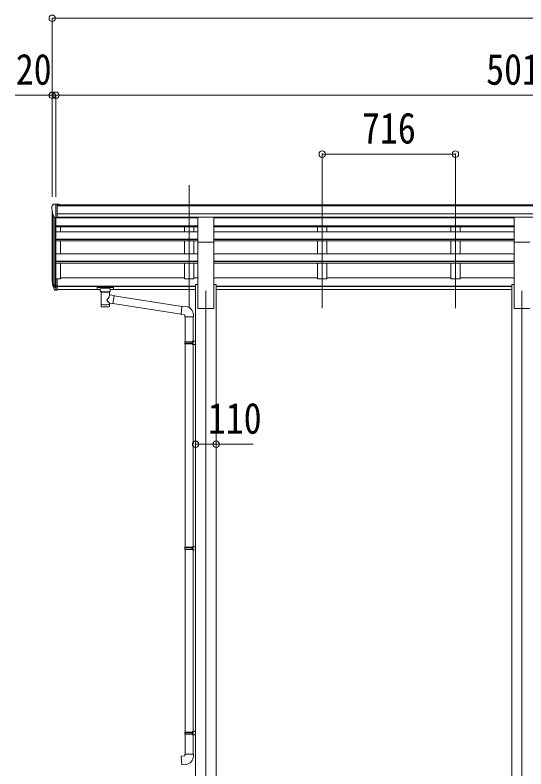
# Model space of a CAD drawing. Units: millimetres at full size, sheet at 1:35. Extents: x -9783 to 9892, y -6828 to 6752.
# Drawn here: x -2123 to 624, y -3757 to 300 of the extents above; entities that cross this region are included whole.
import ezdxf
from ezdxf.enums import TextEntityAlignment as Align

# ---------------------------------------------------------------- set-up
doc = ezdxf.new("R2010")
doc.units = ezdxf.units.MM
doc.header["$LTSCALE"] = 35
doc.header["$PDMODE"] = 32
doc.header["$PDSIZE"] = 35
for name, color, linetype, lineweight in [('0-1_本体', 4, 'Continuous', 9), ('0-2_部品', 7, 'Continuous', 9), ('0-8_PARTS2', 2, 'Continuous', 9), ('0-A_寸法', 6, 'Continuous', 9)]:
    doc.layers.add(name, color=color, linetype=linetype, lineweight=lineweight)
doc.styles.add('ＭＳ ゴシック', font='')
doc.styles.get('ＭＳ ゴシック').set_extended_font_data('MS Gothic')

msp = doc.modelspace()

# ---------------------------------------------------------------- linework, layer by layer
at = {"layer": '0-1_本体'}
for p, q in [((-1896.33, -720.16), (3092.67, -720.16)), ((-1896.33, -725.52), (3092.67, -725.52)), ((-1922.83, -1120.57), (-1922.83, -756.33)), ((-1896.33, -769.04), (3102.67, -769.04)), ((-1918.55, -775.13), (-1918.55, -1144.84)), ((-1908.83, -790.48), (-1908.83, -1162.84)), ((-1902.83, -790.96), (-1902.83, -1118.4)), ((-1902.83, -791.6), (-1139.33, -791.6)), ((-1896.33, -786.71), (3102.67, -786.71)), ((-1139.33, -789.08), (-1896.33, -789.08)), ((-1211.83, -789.08), (-1211.83, -791.6)), ((-1161.83, -789.08), (-1161.83, -791.6)), ((-1054.33, -789.08), (560.67, -789.08)), ((-1054.33, -791.6), (560.67, -791.6)), ((-495.83, -789.08), (-495.83, -791.6)), ((-445.83, -789.08), (-445.83, -791.6)), ((220.17, -789.08), (220.17, -791.6)), ((270.17, -789.08), (270.17, -791.6)), ((-1902.83, -833.63), (-1139.33, -833.63)), ((-1902.83, -835.32), (-1139.33, -835.32)), ((-1902.83, -838.91), (-1139.33, -838.91)), ((-1877.83, -866.01), (-1877.83, -838.91)), ((-1211.83, -838.91), (-1211.83, -866.01)), ((-1161.83, -838.91), (-1161.83, -866.01)), ((-1054.33, -833.63), (560.67, -833.63)), ((-1054.33, -835.32), (560.67, -835.32)), ((-1054.33, -838.91), (560.67, -838.91)), ((-495.83, -838.91), (-495.83, -866.01)), ((-445.83, -838.91), (-445.83, -866.01)), ((220.17, -838.91), (220.17, -866.01)), ((270.17, -838.91), (270.17, -866.01)), ((-1902.83, -866.01), (-1139.33, -866.01)), ((-1054.33, -866.01), (560.67, -866.01)), ((-1902.83, -906.63), (-1139.33, -906.63)), ((-1902.83, -908.32), (-1139.33, -908.32)), ((-1902.83, -915.11), (-1139.33, -915.11)), ((-1877.83, -984.49), (-1877.83, -915.11)), ((-1211.83, -915.11), (-1211.83, -984.49)), ((-1161.83, -915.11), (-1161.83, -984.49)), ((-1139.33, -1279.84), (-1139.33, -921.83)), ((-1054.33, -906.63), (560.67, -906.63)), ((-1054.33, -908.32), (560.67, -908.32)), ((-1054.33, -915.11), (560.67, -915.11)), ((-1054.33, -1279.84), (-1054.33, -921.83)), ((-495.83, -915.11), (-495.83, -984.49)), ((-445.83, -915.11), (-445.83, -984.49)), ((220.17, -915.11), (220.17, -984.49)), ((270.17, -915.11), (270.17, -984.49)), ((560.67, -1279.84), (560.67, -921.83)), ((-1902.83, -984.49), (-1139.33, -984.49)), ((-1054.33, -984.49), (560.67, -984.49)), ((-1902.83, -1023.63), (-1139.33, -1023.63)), ((-1902.83, -1025.3), (-1139.33, -1025.3)), ((-1902.83, -1034.94), (-1139.33, -1034.94)), ((-1877.83, -1119.23), (-1877.83, -1034.94)), ((-1211.83, -1034.94), (-1211.83, -1119.23)), ((-1054.33, -1023.63), (560.67, -1023.63)), ((-1054.33, -1025.3), (560.67, -1025.3)), ((-1054.33, -1034.94), (560.67, -1034.94)), ((-495.83, -1034.94), (-495.83, -1119.23)), ((220.17, -1034.94), (220.17, -1119.23)), ((-1896.33, -1119.23), (-1877.83, -1119.23)), ((-1877.83, -1114.01), (-1211.83, -1114.01)), ((-1161.83, -1114.01), (-1139.33, -1114.01)), ((-1054.33, -1114.01), (-495.83, -1114.01)), ((-445.83, -1114.01), (220.17, -1114.01)), ((270.17, -1114.01), (560.67, -1114.01)), ((-1896.33, -1158.31), (-1151.83, -1158.31)), ((-1896.33, -1159.7), (-1151.83, -1159.7)), ((-1151.83, -1149.84), (-1139.33, -1149.84)), ((-1151.83, -1149.84), (-1151.83, -4329.83)), ((-1054.33, -1149.84), (-1041.83, -1149.84)), ((-1041.83, -1149.84), (-1041.83, -4329.83)), ((-1041.83, -1158.31), (548.17, -1158.31)), ((-1041.83, -1159.7), (548.17, -1159.7)), ((548.17, -1149.84), (560.67, -1149.84)), ((548.17, -1149.84), (548.17, -4329.83)), ((-1896.33, -1176.87), (-1664.83, -1176.87)), ((-1610.83, -1176.87), (-1151.83, -1176.87)), ((-1041.83, -1176.87), (548.17, -1176.87)), ((-1139.33, -1279.84), (-1054.33, -1279.84)), ((560.67, -1279.84), (645.67, -1279.84))]:
    msp.add_line(p, q, dxfattribs=at)
for points in [[(-1161.83, -1034.94), (-1161.83, -1119.23), (-1211.83, -1119.23)], [(-445.83, -1034.94), (-445.83, -1119.23), (-495.83, -1119.23)], [(270.17, -1034.94), (270.17, -1119.23), (220.17, -1119.23)]]:
    msp.add_lwpolyline(points, dxfattribs=at)
at = {"layer": '0-2_部品'}
for p, q in [((-1924.83, -727.34), (-1924.83, -727.97)), ((-1917.92, -718.54), (-1921.99, -724.35)), ((-1914.83, -717.97), (-1917.17, -718.12)), ((-1914.83, -717.97), (-1896.33, -717.97)), ((-1902.83, -790.96), (-1902.83, -717.97)), ((-1896.33, -717.97), (-1886.33, -718.06)), ((-1896.33, -789.96), (-1896.33, -717.97)), ((-1886.33, -720.16), (-1886.33, -718.06)), ((-1910.46, -789.14), (-1919.73, -773.08)), ((-1902.83, -790.96), (-1908.04, -790.64)), ((-1896.33, -789.96), (-1902.83, -789.96)), ((-1139.33, -787.84), (-1054.33, -787.84)), ((-1139.33, -921.99), (-1139.33, -787.84)), ((-1054.33, -921.99), (-1054.33, -787.84)), ((560.67, -787.84), (645.67, -787.84)), ((560.67, -921.99), (560.67, -787.84)), ((-1139.33, -921.99), (-1054.33, -921.99)), ((560.67, -921.99), (645.67, -921.99)), ((-1902.83, -1118.4), (-1902.83, -1180.28)), ((-1896.33, -1118.4), (-1902.83, -1118.4)), ((-1896.33, -1118.4), (-1896.33, -1179.46)), ((-1920.44, -1144.44), (-1910.28, -1163.61)), ((-1909.27, -1162.36), (-1919.02, -1143.95)), ((-1917.85, -1161.3), (-1910.28, -1178.78)), ((-1902.83, -1163.11), (-1907.97, -1163.11)), ((-1902.83, -1165.11), (-1907.68, -1165.11)), ((-1896.33, -1156.71), (-1902.83, -1156.71)), ((-1896.33, -1162.11), (-1902.83, -1162.11)), ((-1681.33, -1165.18), (-1681.33, -1175.94)), ((-1681.33, -1165.37), (-1681.33, -1166.91)), ((-1679.33, -1164.51), (-1596.33, -1164.51)), ((-1679.33, -1166.69), (-1596.33, -1166.69)), ((-1679.33, -1176.6), (-1664.83, -1176.6)), ((-1664.83, -1183.41), (-1664.83, -1173.13)), ((-1610.83, -1183.41), (-1610.83, -1173.13)), ((-1610.83, -1176.6), (-1596.33, -1176.6)), ((-1594.33, -1165.18), (-1594.33, -1175.94)), ((-1902.83, -1180.28), (-1907.68, -1180.28)), ((-1896.33, -1179.46), (-1902.83, -1179.46)), ((-1660.73, -1187.91), (-1660.75, -1268.2)), ((-1614.93, -1205.48), (-1614.93, -1187.9)), ((-1589.71, -1209.39), (-1614.93, -1205.48)), ((-1589.71, -1209.39), (-1596.73, -1254.65)), ((-1225.9, -1267.89), (-1590.02, -1211.4)), ((-1614.92, -1268.2), (-1614.93, -1251.57)), ((-1614.93, -1251.82), (-1596.73, -1254.65)), ((-1229.57, -1309.83), (-1596.46, -1252.91)), ((-1204.91, -1268.01), (-1225.75, -1266.19)), ((-1209.83, -1323.76), (-1163.83, -1323.76)), ((-1207.83, -1323.76), (-1207.83, -1457.75)), ((-1165.83, -1323.76), (-1165.83, -1455.19)), ((-1163.83, -1323.76), (-1163.83, -1312.84)), ((-1209.83, -1459.75), (-1208.83, -1457.75)), ((-1209.83, -1459.75), (-1165.83, -1459.75)), ((-1209.83, -1459.75), (-1209.83, -1467.75)), ((-1208.83, -1457.75), (-1165.83, -1457.75)), ((-1170.31, -1459.75), (-1170.74, -1457.75)), ((-1167.83, -1455.25), (-1151.83, -1454.78)), ((-1167.83, -1457.25), (-1167.83, -1455.25)), ((-1167.83, -1457.25), (-1165.83, -1457.25)), ((-1151.83, -1454.78), (-1151.83, -1472.72)), ((-1209.83, -1467.75), (-1165.83, -1467.75)), ((-1209.83, -1467.75), (-1208.83, -1469.75)), ((-1208.83, -1469.75), (-1165.83, -1469.75)), ((-1207.83, -1469.75), (-1207.83, -2563.94)), ((-1167.83, -1472.25), (-1167.83, -1470.25)), ((-1167.83, -1472.25), (-1151.83, -1472.72)), ((-1165.83, -1472.31), (-1165.83, -2561.38)), ((-1209.83, -2565.94), (-1208.83, -2563.94)), ((-1209.83, -2565.94), (-1165.83, -2565.94)), ((-1209.83, -2565.94), (-1209.83, -2573.94)), ((-1209.83, -2573.94), (-1165.83, -2573.94)), ((-1209.83, -2573.94), (-1208.83, -2575.94)), ((-1208.83, -2563.94), (-1165.83, -2563.94)), ((-1208.83, -2575.94), (-1165.83, -2575.94)), ((-1207.83, -2575.94), (-1207.83, -3559.1)), ((-1170.31, -2565.94), (-1170.74, -2563.94)), ((-1167.83, -2561.44), (-1151.83, -2560.97)), ((-1167.83, -2563.44), (-1167.83, -2561.44)), ((-1167.83, -2563.44), (-1165.83, -2563.44)), ((-1167.83, -2578.44), (-1167.83, -2576.44)), ((-1167.83, -2578.44), (-1151.83, -2578.91)), ((-1165.83, -2578.5), (-1165.83, -3556.54)), ((-1151.83, -2560.97), (-1151.83, -2578.91)), ((-1209.83, -3561.1), (-1208.83, -3559.1)), ((-1209.83, -3561.1), (-1165.83, -3561.1)), ((-1209.83, -3561.1), (-1209.83, -3569.1)), ((-1209.83, -3569.1), (-1165.83, -3569.1)), ((-1209.83, -3569.1), (-1208.83, -3571.1)), ((-1208.83, -3559.1), (-1165.83, -3559.1)), ((-1170.31, -3561.1), (-1170.74, -3559.1)), ((-1167.83, -3556.6), (-1151.83, -3556.13)), ((-1167.83, -3558.6), (-1167.83, -3556.6)), ((-1167.83, -3558.6), (-1165.83, -3558.6)), ((-1151.83, -3556.13), (-1151.83, -3574.07)), ((-1208.83, -3571.1), (-1165.83, -3571.1)), ((-1207.83, -3571.1), (-1207.83, -3677.24)), ((-1167.83, -3573.6), (-1167.83, -3571.6)), ((-1167.83, -3573.6), (-1151.83, -3574.07)), ((-1165.83, -3573.66), (-1165.83, -3677.24)), ((-1209.83, -3677.24), (-1163.83, -3677.24)), ((-1209.83, -3687.24), (-1209.83, -3677.24)), ((-1163.83, -3677.24), (-1163.83, -3688.16))]:
    msp.add_line(p, q, dxfattribs=at)
for points in [[(-1681.33, -1165.18), (-1681.29, -1164.98), (-1681.21, -1164.84), (-1681.11, -1164.75), (-1681.01, -1164.69), (-1680.89, -1164.64), (-1680.6, -1164.58), (-1680.11, -1164.53), (-1679.57, -1164.51), (-1679.33, -1164.51)], [(-1681.33, -1175.94), (-1681.29, -1176.13), (-1681.21, -1176.27), (-1681.11, -1176.36), (-1681.01, -1176.42), (-1680.89, -1176.47), (-1680.6, -1176.53), (-1680.11, -1176.58), (-1679.57, -1176.6), (-1679.33, -1176.6)], [(-1596.33, -1164.51), (-1595.98, -1164.52), (-1595.45, -1164.54), (-1595, -1164.59), (-1594.7, -1164.67), (-1594.53, -1164.77), (-1594.41, -1164.91), (-1594.34, -1165.09), (-1594.33, -1165.18)], [(-1596.33, -1176.6), (-1595.98, -1176.6), (-1595.45, -1176.57), (-1595, -1176.52), (-1594.7, -1176.44), (-1594.53, -1176.34), (-1594.41, -1176.2), (-1594.34, -1176.03), (-1594.33, -1175.94)], [(-1664.79, -1183.35), (-1664.82, -1183.71), (-1664.57, -1184.66), (-1664.05, -1185.55), (-1663.25, -1186.39), (-1662.13, -1187.18), (-1660.73, -1187.91)], [(-1614.93, -1187.9), (-1614.7, -1187.8), (-1613.34, -1187.07), (-1612.23, -1186.22), (-1611.47, -1185.35), (-1611.01, -1184.46), (-1610.84, -1183.57)], [(-1225.75, -1266.19), (-1229.76, -1312.02), (-1209.83, -1313.76), (-1209.83, -1323.76)], [(-1170.31, -1459.75), (-1170.31, -1467.75), (-1170.74, -1469.75)], [(-1167.83, -1470.25), (-1165.83, -1470.25), (-1165.83, -1457.25)], [(-1170.31, -2565.94), (-1170.31, -2573.94), (-1170.74, -2575.94)], [(-1167.83, -2576.44), (-1165.83, -2576.44), (-1165.83, -2563.44)], [(-1170.31, -3561.1), (-1170.31, -3569.1), (-1170.74, -3571.1)], [(-1167.83, -3571.6), (-1165.83, -3571.6), (-1165.83, -3558.6)], [(-1204.91, -3732.99), (-1225.75, -3734.81), (-1229.76, -3688.98), (-1209.83, -3687.24)]]:
    msp.add_lwpolyline(points, dxfattribs=at)
for centre, radius, start, end in [((-1921.83, -727.34), 3, 93, 180), ((-1722.83, -727.97), 202, 180, 192.90261), ((-1917.1, -719.11), 1, 93.5, 145), ((-1907.86, -787.64), 3, 210, 266.5), ((-1834.17, -1122.27), 89.07, 174.49576, 194.41188), ((-1834.88, -1117.99), 88.05, 177.22392, 197.21071), ((-1789.61, -1125.22), 133.22, 183.27987, 195.71302), ((-1907.68, -1162.11), 3, 210, 270), ((-1907.97, -1161.61), 1.5, 210, 270), ((-1907.68, -1177.28), 3, 210, 270), ((-1208.83, -1312.84), 45, 0, 85), ((-1208.83, -3688.16), 45, 275, 0)]:
    msp.add_arc(centre, radius, start, end, dxfattribs=at)
for centre, major_axis, ratio, start_param, end_param in [((-1679.33, -1166.91), (2, 0), 0.109601, 1.5707963, 3.1415927), ((-1637.83, -1173.13), (27, 0), 0.122176, 6.2831853, 9.424778), ((-1596.33, -1166.91), (2, 0), 0.109601, 0, 1.5707963), ((-1637.82, -1188.36), (-22.91, 0.42), 0.072511, 0.0008029, 1.5715993), ((-1637.82, -1189.98), (-22.91, 0.42), 0.072511, 0.0008029, 1.5715993), ((-1637.84, -1188.36), (22.92, 0.42), 0.07247, 4.71158, 6.2823764), ((-1637.84, -1189.98), (22.92, 0.42), 0.07247, 4.71158, 6.2823764), ((-1637.83, -1232.02), (-22.81, -26.62), 0.234429, 1.6855472, 3.1268519), ((-1626.83, -1183.41), (16, 0), 0.361356, 6.2636979, 6.2831853), ((-1637.83, -1255.76), (22.91, 0), 0.122865, 3.1415927, 6.2831853), ((-1635.28, -1229.38), (20.32, -22.25), 0.045535, 0.0389954, 1.3075346), ((-1637.83, -1268.2), (22.92, 0), 0.101955, 3.1415499, 6.2833984)]:
    msp.add_ellipse(centre, major_axis=major_axis, ratio=ratio, start_param=start_param, end_param=end_param, dxfattribs=at)
at = {"layer": '0-8_PARTS2'}
for p, q in [((-1186.83, -1277.49), (-1186.83, -614.97)), ((-470.83, -1277.49), (-470.83, -614.97)), ((245.17, -1277.49), (245.17, -614.97)), ((-1096.83, -1183.7), (-1096.83, -4429.83)), ((603.17, -1183.7), (603.17, -4429.83))]:
    msp.add_line(p, q, dxfattribs=at)
at = {"layer": '0-A_寸法'}
for p, q in [((-1922.83, 282.97), (-1922.83, -131.48)), ((-1922.83, 282.97), (8141.17, 282.97)), ((-1922.83, -131.48), (-2122.83, -131.48)), ((-1922.83, -131.48), (-1922.83, -677.1)), ((-1902.83, -131.48), (-1922.83, -131.48)), ((-1902.83, -131.48), (-1902.83, -677.1)), ((-1902.83, -131.48), (3109.17, -131.48)), ((-1902.83, -131.48), (-1902.83, -677.1)), ((-470.83, -448.1), (-470.83, -677.1)), ((-470.83, -448.1), (245.17, -448.1)), ((245.17, -448.1), (245.17, -677.1)), ((-1151.83, -2010.02), (-1041.83, -2010.02)), ((-1041.83, -2010.02), (-841.83, -2010.02))]:
    msp.add_line(p, q, dxfattribs=at)
for p in [(-1922.83, 282.97), (-1922.83, -131.48), (-1902.83, -131.48), (-470.83, -448.1), (245.17, -448.1), (-1151.83, -2010.02), (-1041.83, -2010.02)]:
    msp.add_point(p, dxfattribs=at)

# ---------------------------------------------------------------- texts
at = {"layer": '0-A_寸法', "color": 7, "style": 'ＭＳ ゴシック', "width": 0.85}
for s, p in [('20', (-2119.08, -124.48)), ('5012', (410.67, -124.48)), ('716', (-257.21, -441.1)), ('110', (-1086.21, -2003.02))]:
    msp.add_text(s, height=166.8, dxfattribs=at).set_placement(p, align=Align.BOTTOM_LEFT)

doc.saveas('drawing.dxf')
